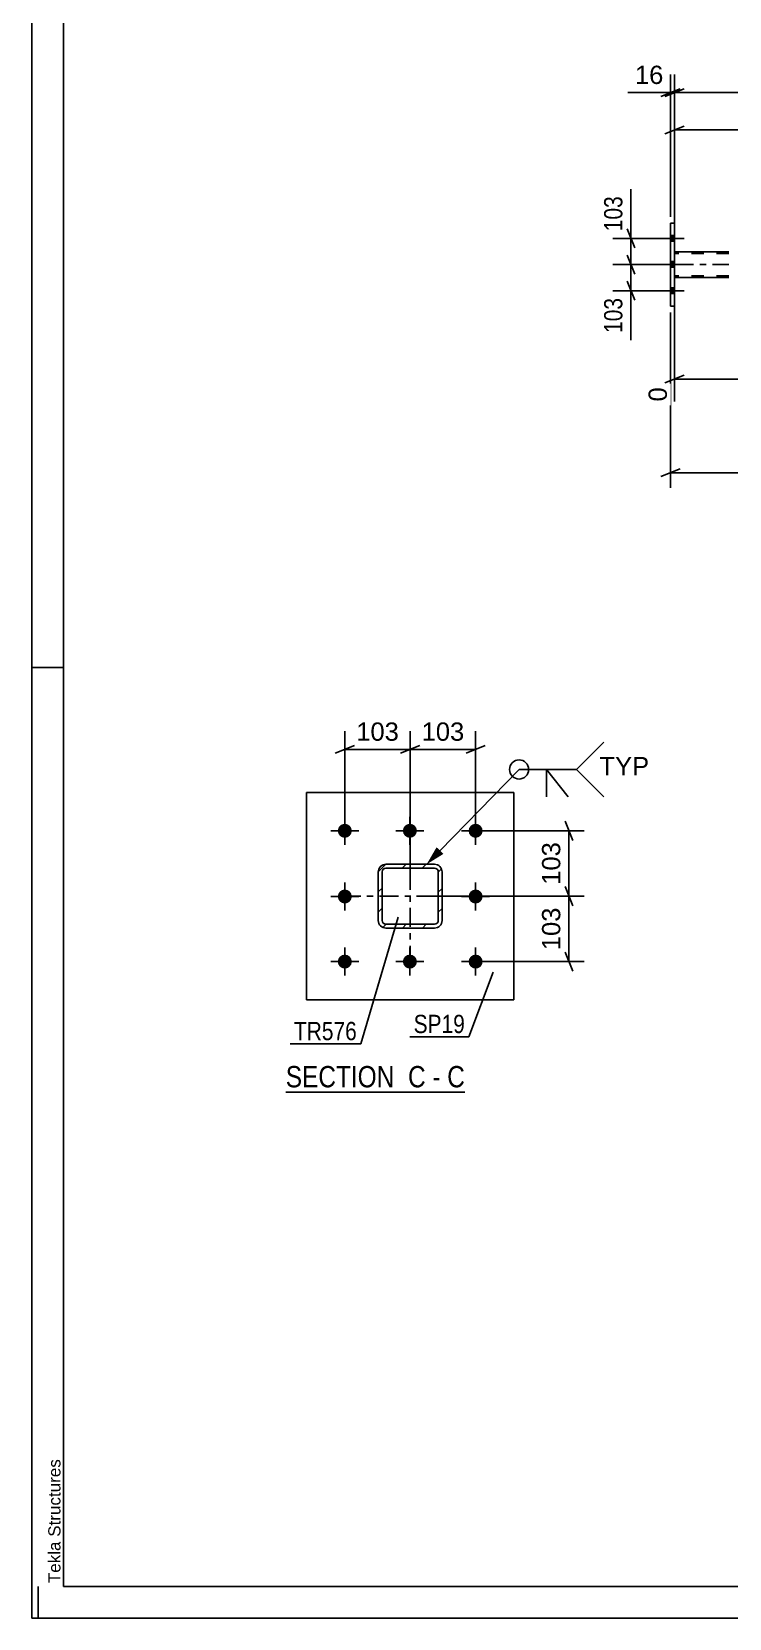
# Model space of a CAD drawing. Header units: millimetres. Extents: x -57 to 784, y -422 to 172.
# Drawn here: x -57.1 to 52.2, y -422.4 to -173.7 of the extents above; entities that cross this region are included whole.
import ezdxf

# ---------------------------------------------------------------- set-up
doc = ezdxf.new("R2010")
doc.units = ezdxf.units.MM
doc.linetypes.add('DXK_LINE_DOT2', pattern=[3.9198, 1.9599, -1.9599])
doc.linetypes.add('DXK_LINE_DOT3', pattern=[5.9187, 2.979, -0.9799, 0.9799, -0.9799])
doc.styles.add('Arial', font='ARIAL.TTF', dxfattribs={"height": 0.2})
doc.styles.add('Arial Narrow', font='ARIALN.TTF', dxfattribs={"height": 0.2})

# ---------------------------------------------------------------- blocks, each defined once
blk = doc.blocks.new('Unknown-122571766-1115')
at = {"color": 5, "linetype": 'Continuous'}
for p, q in [((-57.11, 171.64), (-57.11, -422.36)), ((-52.11, 166.64), (-52.11, -417.36)), ((-52.11, -273.36), (-57.11, -273.36)), ((-56.11, -422.36), (-56.11, -417.36)), ((-52.11, -417.36), (778.89, -417.36)), ((-57.11, -422.36), (783.89, -422.36))]:
    blk.add_line(p, q, dxfattribs=at)
at = {"color": 174, "linetype": 'Continuous', "style": 'Arial'}
blk.add_text('Tekla Structures', height=1.9102, rotation=90, dxfattribs=at).set_placement((-52.61, -416.86))
blk = doc.blocks.new('Unknown-122571766-46 - 2711')
at = {"color": 6, "linetype": 'Continuous'}
blk.add_line((-17.3, -339.91), (10.77, -339.91), dxfattribs=at)
at = {"color": 0, "linetype": 'Continuous'}
blk.add_wipeout([(0.81, -339.16), (0.81, -335.66), (-17.3, -335.66), (-17.3, -339.16)], dxfattribs=at)
at = {"color": 7, "linetype": 'Continuous', "style": 'Arial Narrow'}
blk.add_text('SECTION ', height=3.34, dxfattribs=at).set_placement((-17.3, -339.16))
at = {"color": 0, "linetype": 'Continuous'}
blk.add_wipeout([(4.63, -339.16), (4.63, -335.66), (1.86, -335.66), (1.86, -339.16)], dxfattribs=at)
blk.add_wipeout([(6.95, -339.16), (6.95, -335.66), (5.68, -335.66), (5.68, -339.16)], dxfattribs=at)
at = {"color": 7, "linetype": 'Continuous', "style": 'Arial Narrow'}
blk.add_text('C', height=3.34, dxfattribs=at).set_placement((1.86, -339.16))
at = {"color": 0, "linetype": 'Continuous'}
blk.add_wipeout([(10.77, -339.16), (10.77, -335.66), (8, -335.66), (8, -339.16)], dxfattribs=at)
at = {"color": 7, "linetype": 'Continuous', "style": 'Arial Narrow'}
for s, p in [('-', (5.68, -339.16)), ('C', (8, -339.16))]:
    blk.add_text(s, height=3.34, dxfattribs=at).set_placement(p)
blk = doc.blocks.new('Bolt-122571766-3126 - 2997')
at = {"linetype": 'Continuous'}
for points in [[(43.63, -206.57), (43.63, -205.69), (42.99, -205.69), (42.99, -206.57)], [(43.63, -206.57), (43.63, -205.69), (42.99, -205.69), (42.99, -206.57)], [(43.63, -206.57), (43.63, -205.69), (42.99, -205.69), (42.99, -206.57)], [(43.63, -210.65), (43.63, -209.77), (42.99, -209.77), (42.99, -210.65)], [(43.63, -210.65), (43.63, -209.77), (42.99, -209.77), (42.99, -210.65)], [(43.63, -214.77), (43.63, -213.89), (42.99, -213.89), (42.99, -214.77)], [(43.63, -214.77), (43.63, -213.89), (42.99, -213.89), (42.99, -214.77)], [(43.63, -214.77), (43.63, -213.89), (42.99, -213.89), (42.99, -214.77)]]:
    blk.add_hatch(color=1, dxfattribs=at).paths.add_polyline_path(points)
at = {"color": 1, "linetype": 'Continuous'}
for p, q in [((41.83, -206.13), (45.15, -206.13)), ((41.83, -206.13), (45.15, -206.13)), ((41.83, -206.13), (45.15, -206.13)), ((42.99, -205.69), (43.63, -205.69)), ((42.99, -205.69), (43.63, -205.69)), ((42.99, -205.69), (43.63, -205.69)), ((42.99, -206.57), (43.63, -206.57)), ((42.99, -206.57), (43.63, -206.57)), ((42.99, -206.57), (43.63, -206.57)), ((41.83, -210.21), (45.15, -210.21)), ((41.83, -210.21), (45.15, -210.21)), ((42.99, -209.77), (43.63, -209.77)), ((42.99, -209.77), (43.63, -209.77)), ((42.99, -210.65), (43.63, -210.65)), ((42.99, -210.65), (43.63, -210.65)), ((41.83, -214.33), (45.15, -214.33)), ((41.83, -214.33), (45.15, -214.33)), ((41.83, -214.33), (45.15, -214.33)), ((42.99, -213.89), (43.63, -213.89)), ((42.99, -213.89), (43.63, -213.89)), ((42.99, -213.89), (43.63, -213.89)), ((42.99, -214.77), (43.63, -214.77)), ((42.99, -214.77), (43.63, -214.77)), ((42.99, -214.77), (43.63, -214.77))]:
    blk.add_line(p, q, dxfattribs=at)
blk = doc.blocks.new('Part-122571766-3044 - 2997')
at = {"color": 2, "linetype": 'Continuous'}
for p, q in [((52.15, -208.23), (43.63, -208.23)), ((52.15, -212.23), (43.63, -212.23))]:
    blk.add_line(p, q, dxfattribs=at)
at = {"color": 7, "linetype": 'DXK_LINE_DOT2'}
for p, q in [((43.63, -212.23), (43.63, -208.23)), ((52.15, -208.47), (43.63, -208.47)), ((52.15, -211.99), (43.63, -211.99))]:
    blk.add_line(p, q, dxfattribs=at)
at = {"color": 7, "linetype": 'DXK_LINE_DOT3'}
blk.add_line((43.63, -210.23), (52.15, -210.23), dxfattribs=at)
blk = doc.blocks.new('Part-122571766-3266 - 2997')
at = {"color": 2, "linetype": 'Continuous'}
for p, q in [((42.99, -203.73), (43.63, -203.73)), ((42.99, -216.73), (42.99, -203.73)), ((43.63, -203.73), (43.63, -216.73)), ((43.63, -216.73), (42.99, -216.73))]:
    blk.add_line(p, q, dxfattribs=at)
blk = doc.blocks.new('Part-122571766-2743 - 2711')
at = {"color": 2, "linetype": 'Continuous'}
for p, q in [((18.45, -292.96), (-14.05, -292.96)), ((-14.05, -292.96), (-14.05, -325.46)), ((18.45, -292.96), (18.45, -325.46)), ((18.45, -325.46), (-14.05, -325.46))]:
    blk.add_line(p, q, dxfattribs=at)
blk = doc.blocks.new('Part-122571766-2889 - 2711')
at = {"linetype": 'Continuous'}
h = blk.add_hatch(dxfattribs=at)
h.set_pattern_fill('', scale=0.7, style=0, pattern_type=0)
h.set_pattern_definition([(45, (-1.599, -304.2069), (-1.57154, 1.57154), [])])
h.paths.add_polyline_path([(6, -304.21), (-1.6, -304.21), (-2.06, -304.3), (-2.45, -304.56), (-2.71, -304.95), (-2.8, -305.41), (-2.8, -313.01), (-2.71, -313.47), (-2.45, -313.86), (-2.06, -314.12), (-1.6, -314.21), (6, -314.21), (6.46, -314.12), (6.85, -313.86), (7.11, -313.47), (7.2, -313.01), (7.2, -305.41), (7.11, -304.95), (6.85, -304.56), (6.46, -304.3)])
h.paths.add_polyline_path([(6.56, -305.18), (6.6, -305.41), (6.6, -313.01), (6.56, -313.24), (6.43, -313.43), (6.23, -313.56), (6, -313.61), (-1.6, -313.61), (-1.83, -313.56), (-2.02, -313.43), (-2.15, -313.24), (-2.2, -313.01), (-2.2, -305.41), (-2.15, -305.18), (-2.02, -304.98), (-1.83, -304.85), (-1.6, -304.81), (6, -304.81), (6.23, -304.85), (6.43, -304.98)])
at = {"color": 7, "linetype": 'DXK_LINE_DOT3'}
for p, q in [((2.2, -299.21), (2.2, -319.21)), ((12.2, -309.21), (-7.8, -309.21))]:
    blk.add_line(p, q, dxfattribs=at)
at = {"color": 7, "linetype": 'DXK_LINE_DOT2'}
for p, q in [((-2.8, -305.41), (-2.71, -304.95)), ((-2.8, -313.01), (-2.8, -305.41)), ((-2.15, -305.18), (-2.2, -305.41)), ((-2.2, -313.01), (-2.2, -305.41)), ((-2.02, -304.98), (-2.15, -305.18)), ((-2.06, -304.3), (-1.6, -304.21)), ((-1.83, -304.85), (-2.02, -304.98)), ((-1.6, -304.81), (-1.83, -304.85)), ((-1.6, -304.21), (6, -304.21)), ((6, -304.81), (-1.6, -304.81)), ((6, -304.21), (6.46, -304.3)), ((6.23, -304.85), (6, -304.81)), ((6.43, -304.98), (6.23, -304.85)), ((6.56, -305.18), (6.43, -304.98)), ((6.6, -305.41), (6.56, -305.18)), ((6.6, -313.01), (6.6, -305.41)), ((7.11, -304.95), (7.2, -305.41)), ((7.2, -313.01), (7.2, -305.41)), ((-2.71, -313.47), (-2.8, -313.01)), ((-2.2, -313.01), (-2.15, -313.24)), ((-2.15, -313.24), (-2.02, -313.43)), ((6.43, -313.43), (6.56, -313.24)), ((6.56, -313.24), (6.6, -313.01)), ((7.2, -313.01), (7.11, -313.47)), ((-1.6, -314.21), (-2.06, -314.12)), ((-2.02, -313.43), (-1.83, -313.56)), ((-1.83, -313.56), (-1.6, -313.61)), ((-1.6, -313.61), (6, -313.61)), ((-1.6, -314.21), (6, -314.21)), ((6, -313.61), (6.23, -313.56)), ((6.46, -314.12), (6, -314.21)), ((6.23, -313.56), (6.43, -313.43))]:
    blk.add_line(p, q, dxfattribs=at)
at = {"color": 2, "linetype": 'Continuous'}
for p, q in [((-2.71, -304.95), (-2.8, -305.41)), ((-2.8, -313.01), (-2.8, -305.41)), ((-2.2, -305.41), (-2.15, -305.18)), ((-2.2, -313.01), (-2.2, -305.41)), ((-2.15, -305.18), (-2.02, -304.98)), ((-1.6, -304.21), (-2.06, -304.3)), ((-2.02, -304.98), (-1.83, -304.85)), ((-1.83, -304.85), (-1.6, -304.81)), ((-1.6, -304.21), (6, -304.21)), ((-1.6, -304.81), (6, -304.81)), ((6.46, -304.3), (6, -304.21)), ((6, -304.81), (6.23, -304.85)), ((6.23, -304.85), (6.43, -304.98)), ((6.43, -304.98), (6.56, -305.18)), ((6.56, -305.18), (6.6, -305.41)), ((6.6, -313.01), (6.6, -305.41)), ((7.2, -305.41), (7.11, -304.95)), ((7.2, -313.01), (7.2, -305.41)), ((-2.8, -313.01), (-2.71, -313.47)), ((-2.15, -313.24), (-2.2, -313.01)), ((-2.02, -313.43), (-2.15, -313.24)), ((6.56, -313.24), (6.43, -313.43)), ((6.6, -313.01), (6.56, -313.24)), ((7.11, -313.47), (7.2, -313.01)), ((-2.06, -314.12), (-1.6, -314.21)), ((-1.83, -313.56), (-2.02, -313.43)), ((-1.6, -313.61), (-1.83, -313.56)), ((-1.6, -313.61), (6, -313.61)), ((-1.6, -314.21), (6, -314.21)), ((6.23, -313.56), (6, -313.61)), ((6, -314.21), (6.46, -314.12)), ((6.43, -313.43), (6.23, -313.56))]:
    blk.add_line(p, q, dxfattribs=at)
at = {"color": 7, "linetype": 'DXK_LINE_DOT2'}
for centre, start, end in [((-1.6, -305.41), 112.5, 157.5), ((6, -305.41), 22.5, 67.5), ((-1.6, -313.01), 202.5, 247.5), ((6, -313.01), 292.5, 337.5)]:
    blk.add_arc(centre, 1.2, start, end, dxfattribs=at)
at = {"color": 2, "linetype": 'Continuous'}
for centre, start, end in [((-1.6, -305.41), 112.5, 157.5), ((6, -305.41), 22.5, 67.5), ((-1.6, -313.01), 202.5, 247.5), ((6, -313.01), 292.5, 337.5)]:
    blk.add_arc(centre, 1.2, start, end, dxfattribs=at)
blk = doc.blocks.new('Bolt-122571766-2841 - 2711')
at = {"linetype": 'Continuous'}
for points in [[(-6.95, -298.96, -1), (-9.15, -298.96, -1)], [(3.25, -298.96, -1), (1.05, -298.96, -1)], [(13.55, -298.96, -1), (11.35, -298.96, -1)], [(-6.95, -309.26, -1), (-9.15, -309.26, -1)], [(13.55, -309.26, -1), (11.35, -309.26, -1)], [(-6.95, -319.46, -1), (-9.15, -319.46, -1)], [(3.25, -319.46, -1), (1.05, -319.46, -1)], [(13.55, -319.46, -1), (11.35, -319.46, -1)]]:
    blk.add_hatch(color=1, dxfattribs=at).paths.add_polyline_path(points)
at = {"color": 1, "linetype": 'Continuous'}
for p, q in [((-8.05, -296.76), (-8.05, -301.16)), ((2.15, -296.76), (2.15, -301.16)), ((12.45, -296.76), (12.45, -301.16)), ((-5.85, -298.96), (-10.25, -298.96)), ((4.35, -298.96), (-0.05, -298.96)), ((14.65, -298.96), (10.25, -298.96)), ((-8.05, -307.06), (-8.05, -311.46)), ((12.45, -307.06), (12.45, -311.46)), ((-5.85, -309.26), (-10.25, -309.26)), ((14.65, -309.26), (10.25, -309.26)), ((-8.05, -317.26), (-8.05, -321.66)), ((2.15, -317.26), (2.15, -321.66)), ((12.45, -317.26), (12.45, -321.66)), ((-5.85, -319.46), (-10.25, -319.46)), ((4.35, -319.46), (-0.05, -319.46)), ((14.65, -319.46), (10.25, -319.46))]:
    blk.add_line(p, q, dxfattribs=at)
blk = doc.blocks.new('StraightDimension-122571766-11550 - 2997')
at = {"color": 7, "linetype": 'Continuous'}
for p, q in [((43.63, -202.73), (43.63, -180.43)), ((45.13, -182.68), (42.13, -183.88)), ((43.63, -183.28), (720.07, -183.28))]:
    blk.add_line(p, q, dxfattribs=at)
blk = doc.blocks.new('StraightDimension-122571766-3336 - 2997')
at = {"color": 7, "linetype": 'Continuous'}
for p, q in [((42.99, -217.73), (42.99, -245.24)), ((44.49, -242.24), (41.49, -243.44)), ((42.99, -242.84), (720.71, -242.84))]:
    blk.add_line(p, q, dxfattribs=at)
blk = doc.blocks.new('StraightDimension-122571766-3398 - 2997')
at = {"color": 7, "linetype": 'Continuous'}
for p, q in [((43.63, -207.45), (43.63, -186.28)), ((189.05, -206.83), (189.05, -186.28)), ((45.13, -188.53), (42.13, -189.73)), ((187.55, -189.73), (190.55, -188.53)), ((43.63, -189.13), (189.05, -189.13))]:
    blk.add_line(p, q, dxfattribs=at)
at = {"color": 0}
blk.add_wipeout([(121.39, -188.38), (121.39, -184.18), (111.29, -184.18), (111.29, -188.38)], dxfattribs=at)
at = {"color": 3, "style": 'Arial'}
blk.add_text('3781', height=2.865, dxfattribs=at).set_placement((111.89, -187.78))
blk = doc.blocks.new('StraightDimension-122571766-3429 - 2997')
at = {"color": 7, "linetype": 'Continuous'}
for p, q in [((43.63, -213.23), (43.63, -231.69)), ((189.05, -213.63), (189.05, -238.36)), ((45.13, -227.57), (42.13, -228.77)), ((43.63, -228.17), (189.05, -228.17)), ((187.55, -228.77), (190.55, -227.57))]:
    blk.add_line(p, q, dxfattribs=at)
at = {"color": 0}
blk.add_wipeout([(121.39, -227.42), (121.39, -223.22), (111.29, -223.22), (111.29, -227.42)], dxfattribs=at)
at = {"color": 0, "linetype": 'Continuous'}
for points in [[(43.03, -228.87), (38.83, -228.87), (38.83, -232.29), (43.03, -232.29)], [(188.45, -228.87), (184.25, -228.87), (184.25, -238.96), (188.45, -238.96)]]:
    blk.add_wipeout(points, dxfattribs=at)
at = {"color": 3, "style": 'Arial'}
blk.add_text('3781', height=2.865, dxfattribs=at).set_placement((111.89, -226.82))
at = {"color": 3, "linetype": 'Continuous', "style": 'Arial'}
for s, height, p in [('0', 2.87, (42.43, -231.69)), ('3781', 2.865, (187.85, -238.36))]:
    blk.add_text(s, height=height, rotation=90.0002, dxfattribs=at).set_placement(p)
blk = doc.blocks.new('StraightDimension-122571766-11551 - 2997')
at = {"color": 7, "linetype": 'Continuous'}
for p, q in [((42.99, -202.73), (42.99, -180.43)), ((43.63, -202.73), (43.63, -180.43)), ((41.49, -183.88), (44.49, -182.68)), ((45.13, -182.68), (42.13, -183.88)), ((42.99, -183.28), (43.63, -183.28))]:
    blk.add_line(p, q, dxfattribs=at)
at = {"color": 0}
blk.add_wipeout([(42.47, -182.53), (42.47, -178.33), (36.82, -178.33), (36.82, -182.53)], dxfattribs=at)
at = {"color": 7, "linetype": 'Continuous'}
blk.add_line((42.99, -183.28), (36.3, -183.28), dxfattribs=at)
blk.add_line((42.99, -183.28), (36.3, -183.28), dxfattribs=at)
at = {"color": 3, "style": 'Arial'}
blk.add_text('16', height=2.865, dxfattribs=at).set_placement((37.42, -181.93))
blk = doc.blocks.new('StraightDimension-122571766-11665 - 2997')
at = {"color": 7, "linetype": 'Continuous'}
for p, q in [((41.99, -206.13), (33.95, -206.13)), ((36.2, -204.63), (37.4, -207.63)), ((36.8, -210.23), (36.8, -206.13)), ((37.4, -211.73), (36.2, -208.73)), ((41.99, -210.23), (33.95, -210.23))]:
    blk.add_line(p, q, dxfattribs=at)
at = {"color": 0}
blk.add_wipeout([(36.05, -198.92), (31.85, -198.92), (31.85, -205.6), (36.05, -205.6)], dxfattribs=at)
at = {"color": 7, "linetype": 'Continuous'}
blk.add_line((36.8, -206.13), (36.8, -198.39), dxfattribs=at)
blk.add_line((36.8, -206.13), (36.8, -198.39), dxfattribs=at)
at = {"color": 3, "style": 'Arial Narrow'}
blk.add_text('103', height=2.863, rotation=90.0002, dxfattribs=at).set_placement((35.45, -205))
blk = doc.blocks.new('StraightDimension-122571766-11666 - 2997')
at = {"color": 7, "linetype": 'Continuous'}
for p, q in [((36.2, -208.73), (37.4, -211.73)), ((41.99, -210.23), (33.95, -210.23)), ((36.8, -214.33), (36.8, -210.23)), ((37.4, -215.83), (36.2, -212.83)), ((41.99, -214.33), (33.95, -214.33))]:
    blk.add_line(p, q, dxfattribs=at)
at = {"color": 0}
blk.add_wipeout([(36.05, -214.85), (31.85, -214.85), (31.85, -221.54), (36.05, -221.54)], dxfattribs=at)
at = {"color": 7, "linetype": 'Continuous'}
blk.add_line((36.8, -214.33), (36.8, -222.06), dxfattribs=at)
blk.add_line((36.8, -214.33), (36.8, -222.06), dxfattribs=at)
at = {"color": 3, "style": 'Arial Narrow'}
blk.add_text('103', height=2.863, rotation=90.0002, dxfattribs=at).set_placement((35.45, -220.94))
blk = doc.blocks.new('StraightDimension-122571766-2913 - 2711')
at = {"color": 7, "linetype": 'Continuous'}
for p, q in [((26.47, -307.71), (27.67, -310.71)), ((3.2, -309.21), (29.47, -309.21)), ((27.07, -319.46), (27.07, -309.21)), ((27.67, -320.96), (26.47, -317.96)), ((13.45, -319.46), (29.47, -319.46))]:
    blk.add_line(p, q, dxfattribs=at)
at = {"color": 0}
blk.add_wipeout([(26.32, -310.4), (22.12, -310.4), (22.12, -318.27), (26.32, -318.27)], dxfattribs=at)
at = {"color": 3, "style": 'Arial'}
blk.add_text('103', height=2.865, rotation=90.0002, dxfattribs=at).set_placement((25.72, -317.67))
blk = doc.blocks.new('StraightDimension-122571766-2930 - 2711')
at = {"color": 7, "linetype": 'Continuous'}
for p, q in [((26.47, -297.46), (27.67, -300.46)), ((13.45, -298.96), (29.47, -298.96)), ((27.07, -309.21), (27.07, -298.96)), ((27.67, -310.71), (26.47, -307.71)), ((3.2, -309.21), (29.47, -309.21))]:
    blk.add_line(p, q, dxfattribs=at)
at = {"color": 0}
blk.add_wipeout([(26.32, -300.15), (22.12, -300.15), (22.12, -308.02), (26.32, -308.02)], dxfattribs=at)
at = {"color": 3, "style": 'Arial'}
blk.add_text('103', height=2.865, rotation=90.0002, dxfattribs=at).set_placement((25.72, -307.42))
blk = doc.blocks.new('StraightDimension-122571766-2948 - 2711')
at = {"color": 7, "linetype": 'Continuous'}
for p, q in [((-8.05, -297.96), (-8.05, -283.35)), ((2.2, -308.21), (2.2, -283.35)), ((-9.55, -286.8), (-6.55, -285.6)), ((3.7, -285.6), (0.7, -286.8)), ((-8.05, -286.2), (2.2, -286.2))]:
    blk.add_line(p, q, dxfattribs=at)
at = {"color": 0}
blk.add_wipeout([(1.01, -285.45), (1.01, -281.25), (-6.86, -281.25), (-6.86, -285.45)], dxfattribs=at)
at = {"color": 3, "style": 'Arial'}
blk.add_text('103', height=2.865, dxfattribs=at).set_placement((-6.26, -284.85))
blk = doc.blocks.new('StraightDimension-122571766-2965 - 2711')
at = {"color": 7, "linetype": 'Continuous'}
for p, q in [((2.2, -308.21), (2.2, -283.35)), ((12.45, -297.96), (12.45, -283.35)), ((0.7, -286.8), (3.7, -285.6)), ((13.95, -285.6), (10.95, -286.8)), ((2.2, -286.2), (12.45, -286.2))]:
    blk.add_line(p, q, dxfattribs=at)
at = {"color": 0}
blk.add_wipeout([(11.26, -285.45), (11.26, -281.25), (3.39, -281.25), (3.39, -285.45)], dxfattribs=at)
at = {"color": 3, "style": 'Arial'}
blk.add_text('103', height=2.865, dxfattribs=at).set_placement((3.99, -284.85))
blk = doc.blocks.new('Mark-122571766-2739 - 2711')
at = {"color": 0}
blk.add_wipeout([(10.78, -330.66), (10.78, -327.66), (2.74, -327.66), (2.74, -330.66)], dxfattribs=at)
blk.add_wipeout([(10.78, -330.66), (10.78, -327.66), (2.74, -327.66), (2.74, -330.66)], dxfattribs=at)
at = {"color": 30, "linetype": 'Continuous'}
for p in [(15.2, -321.11), (2.14, -331.26)]:
    blk.add_line(p, (11.38, -331.26), dxfattribs=at)
at = {"color": 3, "style": 'Arial Narrow'}
blk.add_text('SP19', height=2.863, dxfattribs=at).set_placement((2.74, -330.66))
blk = doc.blocks.new('Mark-122571766-2885 - 2711')
at = {"color": 0}
blk.add_wipeout([(-6.16, -331.77), (-6.16, -328.77), (-16.02, -328.77), (-16.02, -331.77)], dxfattribs=at)
blk.add_wipeout([(-6.16, -331.77), (-6.16, -328.77), (-16.02, -328.77), (-16.02, -331.77)], dxfattribs=at)
at = {"color": 30, "linetype": 'Continuous'}
for p in [(0.33, -312.51), (-16.62, -332.37)]:
    blk.add_line(p, (-5.56, -332.37), dxfattribs=at)
at = {"color": 3, "style": 'Arial Narrow'}
blk.add_text('TR576', height=2.863, dxfattribs=at).set_placement((-16.02, -331.77))
blk = doc.blocks.new('WeldMark-122571766-2982 - 2711')
at = {"linetype": 'Continuous'}
blk.add_hatch(color=30, dxfattribs=at).paths.add_polyline_path([(7.41, -302.58), (4.78, -304.21), (6.33, -301.54)])
at = {"color": 30, "linetype": 'Continuous'}
for p, q in [((4.78, -304.21), (19.26, -289.35)), ((19.26, -289.35), (28.26, -289.35))]:
    blk.add_line(p, q, dxfattribs=at)
at = {"color": 3, "linetype": 'Continuous'}
for q in [(26.98, -293.64), (23.55, -293.64)]:
    blk.add_line((23.55, -289.35), q, dxfattribs=at)
for start, end in [(90, 270), (270, 90)]:
    blk.add_arc((19.26, -289.35), 1.5, start, end, dxfattribs=at)
at = {"color": 0, "linetype": 'Continuous'}
blk.add_wipeout([(39.64, -290.25), (39.64, -287.25), (31.86, -287.25), (31.86, -290.25)], dxfattribs=at)
blk.add_wipeout([(39.64, -290.25), (39.64, -287.25), (31.86, -287.25), (31.86, -290.25)], dxfattribs=at)
at = {"color": 3, "linetype": 'Continuous'}
for q in [(32.55, -285.06), (32.55, -293.64)]:
    blk.add_line((28.26, -289.35), q, dxfattribs=at)
at = {"color": 3, "linetype": 'Continuous', "style": 'Arial'}
blk.add_text('TYP', height=2.865, dxfattribs=at).set_placement((31.86, -290.25))

msp = doc.modelspace()

# ---------------------------------------------------------------- block references
for name in ['Unknown-122571766-1115', 'Part-122571766-3266 - 2997', 'Bolt-122571766-3126 - 2997', 'Part-122571766-3044 - 2997', 'Part-122571766-2743 - 2711', 'Bolt-122571766-2841 - 2711', 'Part-122571766-2889 - 2711']:
    msp.add_blockref(name, (0, 0))

# ---------------------------------------------------------------- next in the draw order: block references
for name in ['StraightDimension-122571766-11550 - 2997', 'StraightDimension-122571766-3336 - 2997', 'StraightDimension-122571766-2913 - 2711', 'Mark-122571766-2885 - 2711', 'Unknown-122571766-46 - 2711']:
    msp.add_blockref(name, (0, 0))

# ---------------------------------------------------------------- next in the draw order: block references
for name in ['StraightDimension-122571766-3398 - 2997', 'StraightDimension-122571766-3429 - 2997', 'StraightDimension-122571766-2930 - 2711', 'Mark-122571766-2739 - 2711']:
    msp.add_blockref(name, (0, 0))

# ---------------------------------------------------------------- next in the draw order: block references
for name in ['StraightDimension-122571766-11551 - 2997', 'StraightDimension-122571766-2948 - 2711']:
    msp.add_blockref(name, (0, 0))

# ---------------------------------------------------------------- next in the draw order: block references
for name in ['StraightDimension-122571766-11665 - 2997', 'StraightDimension-122571766-2965 - 2711']:
    msp.add_blockref(name, (0, 0))

# ---------------------------------------------------------------- next in the draw order: block references
for name in ['StraightDimension-122571766-11666 - 2997', 'WeldMark-122571766-2982 - 2711']:
    msp.add_blockref(name, (0, 0))

doc.saveas('drawing.dxf')
